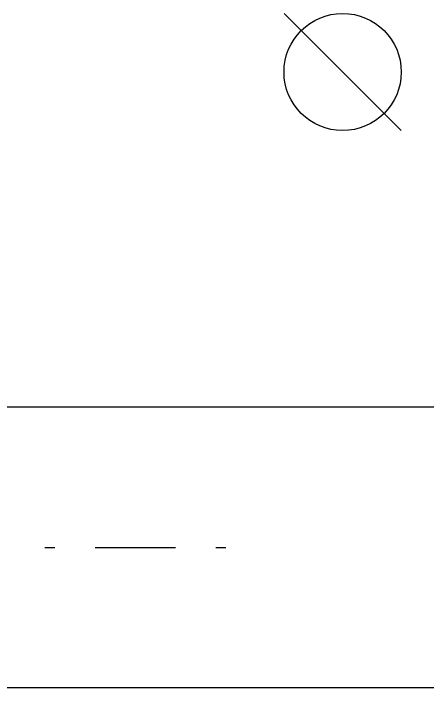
# Model space of a CAD drawing. Header units: millimetres. Extents: x -77 to 81, y -33 to 48.
# Drawn here: x 41.63 to 51.51, y -3.35 to 12.76 of the extents above; entities that cross this region are included whole.
import ezdxf

# ---------------------------------------------------------------- set-up
doc = ezdxf.new("R2010")
doc.units = ezdxf.units.MM
doc.header["$LTSCALE"] = 4.8
doc.linetypes.add('LONGDASH_DASH', pattern=[0.85, 0.4, -0.2, 0.05, -0.2])
doc.layers.add('2', color=7, linetype='CONTINUOUS')
doc.layers.add('SK4', color=2, linetype='LONGDASH_DASH')

msp = doc.modelspace()

# ---------------------------------------------------------------- linework, layer by layer
at = {"layer": '2', "color": 7, "linetype": 'CONTINUOUS', "lineweight": 25}
for p, q in [((50.888, 9.962), (48.088, 12.762)), ((53.738, 3.35), (40.738, 3.35)), ((40.738, -3.35), (53.738, -3.35))]:
    msp.add_line(p, q, dxfattribs=at)
msp.add_circle((49.488, 11.363), 1.4, dxfattribs=at)
at = {"layer": 'SK4', "color": 2, "linetype": 'LONGDASH_DASH', "lineweight": 25}
msp.add_line((-50.262, 0), (46.738, 0), dxfattribs=at)

doc.saveas('drawing.dxf')
